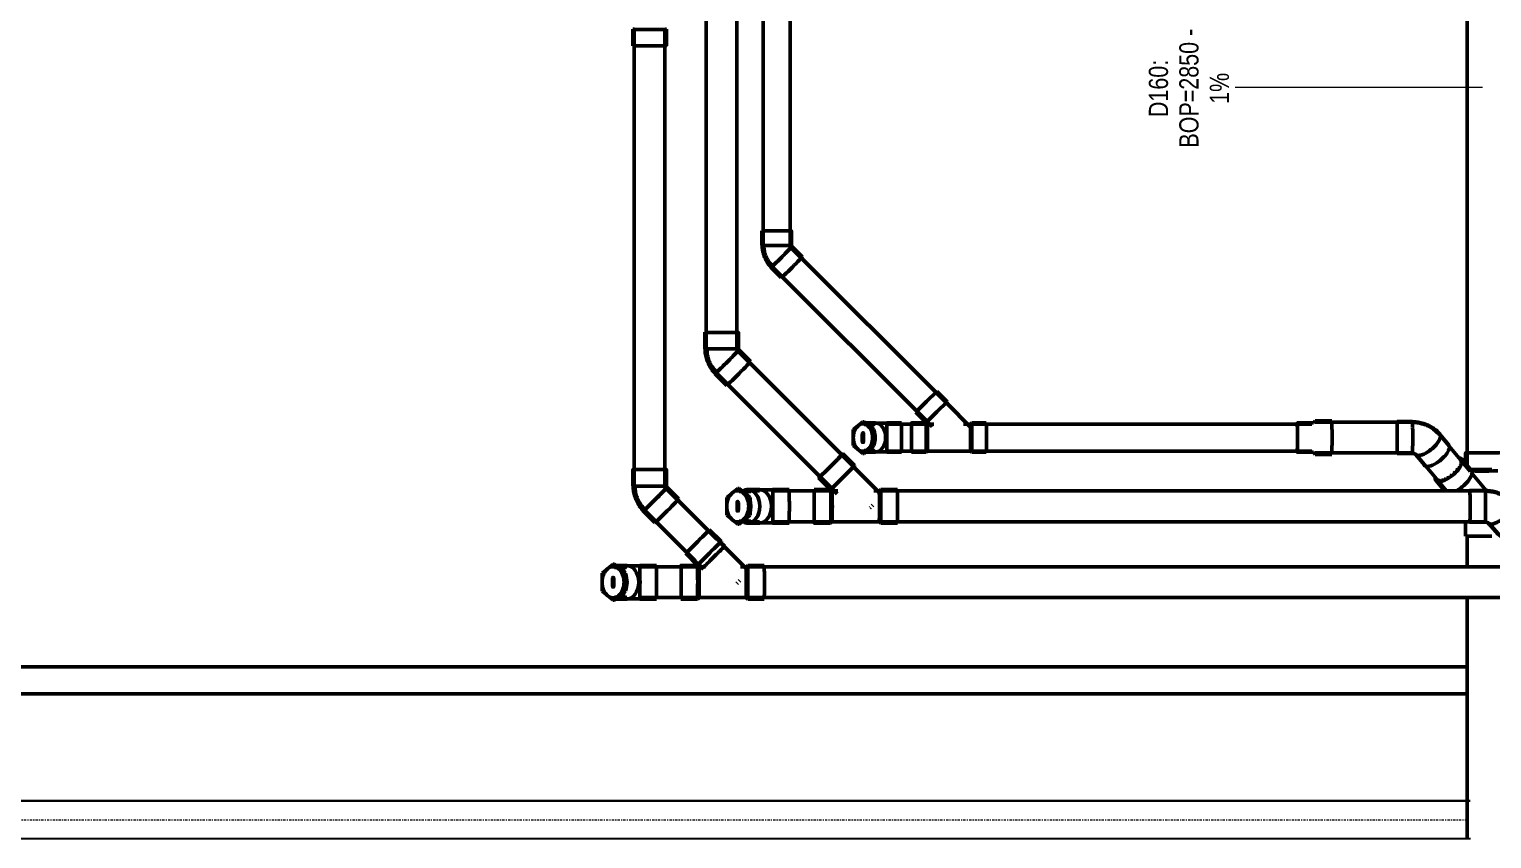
# Model space of a CAD drawing. Header units: millimetres. Extents: x -108050 to 96605, y 58136 to 140997.
# Drawn here: x 14761 to 22374, y 113691 to 117904 of the extents above; entities that cross this region are included whole.
import ezdxf

# ---------------------------------------------------------------- set-up
doc = ezdxf.new("R2010")
doc.units = ezdxf.units.MM
doc.linetypes.add('Center', pattern=[29.999999, 12, -6, 6, -6])
for name, color, linetype, lineweight in [('E-CABL-TRAY', 211, 'Continuous', 25), ('E-CABL-TRAY-CNTR', 211, 'Center', 18), ('P-PIPE', 3, 'Continuous', 50), ('P-PIPE-CNTR', 3, 'Center', 35), ('P-PIPE-IDEN', 2, 'Continuous', 9)]:
    doc.layers.add(name, color=color, linetype=linetype, lineweight=lineweight)
doc.styles.add('Arial', font='arial.ttf', dxfattribs={"width": 0.8, "height": 100})

# ---------------------------------------------------------------- blocks, each defined once
blk = doc.blocks.new('DSC_uPVC_Elbow_TienPhong - Standard-2073689-HẦM')
at = {"layer": 'P-PIPE'}
for p, q in [((18574.5, 116855.4), (18574.5, 116779.4)), ((18727.9, 116779.4), (18727.9, 116855.4)), ((18784.2, 116719.6), (18730.5, 116773.3)), ((18622, 116664.8), (18675.7, 116611.1))]:
    blk.add_line(p, q, dxfattribs=at)
at = {"layer": 'P-PIPE', "flags": 128}
for points in [[(18576.2, 116779.4), (18576.4, 116773), (18576.7, 116766.6), (18577.4, 116760.2), (18578.3, 116753.9), (18579.4, 116747.6), (18580.8, 116741.3), (18582.5, 116735.1), (18584.4, 116729), (18586.5, 116722.9), (18588.9, 116717), (18591.5, 116711.1), (18594.3, 116705.4), (18597.4, 116699.7), (18600.7, 116694.2), (18604.2, 116688.9), (18608, 116683.7), (18611.9, 116678.6), (18616, 116673.7), (18620.3, 116668.9), (18623.2, 116666)], [(18584.6, 116779.4), (18584.7, 116773.3), (18585.1, 116767.3), (18585.7, 116761.2), (18586.5, 116755.2), (18587.6, 116749.2), (18589, 116743.3), (18590.5, 116737.4), (18592.3, 116731.6), (18594.3, 116725.9), (18596.6, 116720.2), (18599.1, 116714.7), (18601.8, 116709.2), (18604.7, 116703.9), (18607.8, 116698.7), (18611.1, 116693.6), (18614.7, 116688.7), (18618.4, 116683.9), (18622.3, 116679.2), (18626.4, 116674.7), (18629.1, 116672)], [(18729.3, 116772.1), (18729, 116772.4), (18728.7, 116772.7), (18728.5, 116773.1), (18728.2, 116773.4), (18728, 116773.7), (18727.8, 116774.1), (18727.6, 116774.4), (18727.4, 116774.8), (18727.2, 116775.2), (18727, 116775.5), (18726.9, 116775.9), (18726.7, 116776.3), (18726.6, 116776.7), (18726.5, 116777.1), (18726.4, 116777.5), (18726.4, 116777.9), (18726.3, 116778.3), (18726.3, 116778.7), (18726.3, 116779.2), (18726.3, 116779.4)]]:
    blk.add_lwpolyline(points, dxfattribs=at)
at = {"layer": 'P-PIPE'}
for centre, major_axis, ratio, start_param, end_param in [((18651.2, 116855.4), (76.7, 0), 0.01, 2.738934, 3.141593), ((18651.2, 116855.4), (76.7, 0), 0.01, 3.166724, 4.73752), ((18650.7, 116855.4), (70, 0), 0.01, 3.166724, 3.428523), ((18650.7, 116855.4), (70, 0), 0.01, 3.430222, 3.685756), ((18650.7, 116855.4), (70, 0), 0.01, 3.690323, 4.644457), ((18650.7, 116855.4), (70, 0), 0.01, 4.73752, 4.821733), ((18651.2, 116855.4), (76.7, 0), 0.01, 4.73752, 6.684965), ((18651.2, 116779.4), (76.7, 0), 0.01, 3.166724, 4.73752), ((18676.2, 116719.1), (54.2, 54.2), 0.024839, 3.152293, 4.723089), ((18651.2, 116779.4), (76.7, 0), 0.01, 4.73752, 6.308317), ((18676.2, 116719.1), (54.2, 54.2), 0.024839, 4.723089, 6.536528), ((18676.2, 116719.1), (53.1, 53.1), 0.024839, 4.919439, 6.283185), ((18730, 116665.4), (54.2, 54.2), 0.024839, 4.723089, 6.293886), ((18676.2, 116719.1), (54.2, 54.2), 0.024839, 2.961347, 3.141593), ((18676.2, 116719.1), (53.1, 53.1), 0.024839, 3.152293, 4.52674), ((18730, 116665.4), (54.2, 54.2), 0.024839, 3.152293, 4.723089)]:
    blk.add_ellipse(centre, major_axis=major_axis, ratio=ratio, start_param=start_param, end_param=end_param, dxfattribs=at)
blk = doc.blocks.new('DSC_uPVC_Elbow_TienPhong - Standard-2073773-HẦM')
at = {"layer": 'P-PIPE'}
for p, q in [((19164.3, 115855.5), (19110.6, 115855.5)), ((19300.7, 115855.5), (19224.7, 115855.5)), ((19110.6, 115702.1), (19164.3, 115702.1)), ((19224.7, 115702.1), (19300.7, 115702.1))]:
    blk.add_line(p, q, dxfattribs=at)
at = {"layer": 'P-PIPE', "flags": 128}
for points in [[(19164.3, 115853.8), (19166.8, 115853.8), (19169.4, 115853.8), (19172.1, 115853.8), (19174.9, 115853.8), (19177.7, 115853.8), (19180.6, 115853.8), (19183.6, 115853.8), (19186.7, 115853.8), (19189.8, 115853.8), (19193, 115853.8), (19196.2, 115853.8), (19199.5, 115853.8), (19202.8, 115853.8), (19206.2, 115853.8), (19209.6, 115853.8), (19213, 115853.8), (19216.4, 115853.8), (19219.9, 115853.8), (19223.3, 115853.8), (19224.7, 115853.8)], [(19224.7, 115703.8), (19221.2, 115703.8), (19217.7, 115703.8), (19214.3, 115703.8), (19210.9, 115703.8), (19207.5, 115703.8), (19204.1, 115703.8), (19200.8, 115703.8), (19197.5, 115703.8), (19194.2, 115703.8), (19191, 115703.8), (19187.9, 115703.8), (19184.8, 115703.8), (19181.8, 115703.8), (19178.8, 115703.8), (19175.9, 115703.8), (19173.1, 115703.8), (19170.4, 115703.8), (19167.8, 115703.8), (19165.3, 115703.8), (19164.3, 115703.8)]]:
    blk.add_lwpolyline(points, dxfattribs=at)
at = {"layer": 'P-PIPE'}
for centre, major_axis, ratio, start_param, end_param in [((19110.6, 115778.8), (0, 76.7), 0.707107, 5.336345, 6.182828), ((19110.6, 115778.8), (0, 76.7), 0.707107, 4.222911, 5.201867), ((19164.3, 115778.8), (0, 76.7), 0.707107, 3.141593, 6.283185), ((19224.7, 115778.8), (0, 76.7), 0.01, 0, 0.167911), ((19224.7, 115778.8), (0, 76.7), 0.01, 3.141593, 6.283185), ((19224.7, 115778.8), (0, 75), 0.01, 5.890486, 6.283185), ((19300.7, 115778.8), (0, 76.7), 0.01, 3.141593, 6.283185), ((19110.6, 115778.8), (0, 76.7), 0.707107, 3.24195, 4.088433), ((19224.7, 115778.8), (0, 76.7), 0.01, 2.973681, 3.141593), ((19224.7, 115778.8), (0, 75), 0.01, 3.141593, 3.534292)]:
    blk.add_ellipse(centre, major_axis=major_axis, ratio=ratio, start_param=start_param, end_param=end_param, dxfattribs=at)
blk = doc.blocks.new('DSC_uPVC_Cap End2-TienPhong - Standard-2073774-HẦM')
at = {"layer": 'P-PIPE'}
for p, q in [((19100.8, 115861.2), (19050.4, 115820)), ((19050.4, 115820), (19050.4, 115737.7)), ((19097.2, 115758.8), (19097.2, 115798.8)), ((19097.2, 115778.8), (19097.2, 115798.8)), ((19151.2, 115820), (19100.8, 115861.2)), ((19107.8, 115861.2), (19100.8, 115861.2)), ((19111.4, 115850.1), (19100.8, 115850.1)), ((19100.8, 115798.8), (19100.8, 115758.8)), ((19100.8, 115798.8), (19100.8, 115758.8)), ((19104.3, 115798.8), (19104.3, 115758.8)), ((19104.3, 115798.8), (19104.3, 115778.8)), ((19107.8, 115861.2), (19158.3, 115820)), ((19161.6, 115846.1), (19107.8, 115846.1)), ((19151.2, 115737.7), (19151.2, 115820)), ((19151.2, 115820), (19158.3, 115820)), ((19158.3, 115820), (19158.3, 115737.7)), ((19050.4, 115737.7), (19100.8, 115696.5)), ((19097.2, 115758.8), (19097.2, 115778.8)), ((19100.8, 115696.5), (19151.2, 115737.7)), ((19104.3, 115778.8), (19104.3, 115758.8)), ((19158.3, 115737.7), (19107.8, 115696.5)), ((19151.2, 115737.7), (19158.3, 115737.7)), ((19100.8, 115707.5), (19111.4, 115707.5)), ((19100.8, 115696.5), (19107.8, 115696.5)), ((19107.8, 115711.5), (19161.6, 115711.5))]:
    blk.add_line(p, q, dxfattribs=at)
for centre, major_axis, start_param, end_param in [((19100.8, 115778.8), (0, 71.3), 4.712389, 7.853982), ((19100.8, 115798.8), (0, 5), 4.712389, 7.853982), ((19100.8, 115798.8), (0, 5), 4.712389, 7.853982), ((19104.3, 115798.8), (0, 5), 0.523599, 1.570796), ((19104.3, 115798.8), (0, 5), 0.523599, 1.570796), ((19100.8, 115778.8), (0, 71.3), 1.570796, 4.712389), ((19100.8, 115758.8), (0, 5), 1.570796, 4.712389), ((19100.8, 115758.8), (0, 5), 1.570796, 4.712389), ((19104.3, 115758.8), (0, 5), 1.570796, 2.617994), ((19104.3, 115758.8), (0, 5), 1.570796, 2.617994)]:
    blk.add_ellipse(centre, major_axis=major_axis, ratio=0.707107, start_param=start_param, end_param=end_param, dxfattribs=at)
blk = doc.blocks.new('DSC_uPVC_Elbow_TienPhong - Standard-2073776-HẦM')
at = {"layer": 'P-PIPE'}
for p, q in [((17902.5, 115612.8), (17902.5, 115526.8)), ((18077.9, 115526.8), (18077.9, 115612.8)), ((18141.2, 115460), (18080.4, 115520.8)), ((17956.4, 115396.8), (18017.2, 115336))]:
    blk.add_line(p, q, dxfattribs=at)
at = {"layer": 'P-PIPE', "flags": 128}
for points in [[(17904.5, 115526.8), (17904.6, 115519.5), (17905, 115512.3), (17905.8, 115505), (17906.8, 115497.8), (17908.1, 115490.6), (17909.7, 115483.5), (17911.5, 115476.5), (17913.7, 115469.6), (17916.1, 115462.7), (17918.8, 115455.9), (17921.8, 115449.3), (17925, 115442.8), (17928.5, 115436.4), (17932.2, 115430.2), (17936.2, 115424.1), (17940.5, 115418.1), (17944.9, 115412.4), (17949.6, 115406.8), (17954.5, 115401.4), (17957.8, 115398.1)], [(17914.1, 115526.8), (17914.2, 115519.9), (17914.6, 115513), (17915.3, 115506.2), (17916.3, 115499.3), (17917.5, 115492.6), (17919, 115485.8), (17920.8, 115479.2), (17922.8, 115472.6), (17925.1, 115466.1), (17927.7, 115459.7), (17930.5, 115453.4), (17933.6, 115447.2), (17936.9, 115441.2), (17940.4, 115435.3), (17944.2, 115429.5), (17948.2, 115423.9), (17952.4, 115418.4), (17956.8, 115413.2), (17961.5, 115408.1), (17964.6, 115404.9)], [(18079.1, 115519.4), (18078.8, 115519.7), (18078.5, 115520), (18078.2, 115520.4), (18078, 115520.7), (18077.7, 115521), (18077.5, 115521.4), (18077.3, 115521.7), (18077.1, 115522.1), (18076.9, 115522.5), (18076.8, 115522.9), (18076.6, 115523.3), (18076.5, 115523.7), (18076.4, 115524.1), (18076.3, 115524.5), (18076.2, 115524.9), (18076.1, 115525.3), (18076.1, 115525.7), (18076, 115526.1), (18076, 115526.5), (18076, 115526.8)]]:
    blk.add_lwpolyline(points, dxfattribs=at)
at = {"layer": 'P-PIPE'}
for centre, major_axis, ratio, start_param, end_param in [((17990.2, 115612.8), (87.7, 0), 0.01, 2.733428, 4.747364), ((17989.7, 115612.8), (80, 0), 0.01, 3.141593, 3.422913), ((17989.7, 115612.8), (80, 0), 0.01, 3.438368, 4.192981), ((17989.7, 115612.8), (80, 0), 0.01, 4.194828, 4.421742), ((17989.7, 115612.8), (80, 0), 0.01, 4.462686, 4.632702), ((17989.7, 115612.8), (80, 0), 0.01, 4.728718, 4.747364), ((17989.7, 115612.8), (80, 0), 0.01, 4.747364, 4.841369), ((17990.2, 115612.8), (87.7, 0), 0.01, 4.747364, 6.686553), ((17989.7, 115612.8), (80, 0), 0.01, 4.991068, 5.051366), ((17990.2, 115526.8), (87.7, 0), 0.01, 3.141593, 4.747364), ((17990.2, 115526.8), (87.7, 0), 0.01, 4.747364, 6.318161), ((18018.4, 115458.8), (60.7, 60.7), 0.031798, 4.464815, 6.283185), ((18018.4, 115458.8), (62, 62), 0.031798, 4.73005, 6.506572), ((18018.4, 115458.8), (62, 62), 0.031798, 3.159254, 4.73005), ((18018.4, 115458.8), (60.7, 60.7), 0.031798, 3.159254, 4.452851), ((18079.2, 115398), (62, 62), 0.031798, 4.73005, 6.300846), ((18018.4, 115458.8), (62, 62), 0.031798, 2.952593, 3.141593), ((18079.2, 115398), (62, 62), 0.031798, 3.159254, 4.73005)]:
    blk.add_ellipse(centre, major_axis=major_axis, ratio=ratio, start_param=start_param, end_param=end_param, dxfattribs=at)
blk = doc.blocks.new('DSC_uPVC_Elbow_TienPhong - Standard-2073777-HẦM')
at = {"layer": 'P-PIPE'}
for p, q in [((17871.2, 115113.3), (17810.4, 115113.3)), ((18025.2, 115113.3), (17939.2, 115113.3)), ((17810.4, 114937.9), (17871.2, 114937.9)), ((17939.2, 114937.9), (18025.2, 114937.9))]:
    blk.add_line(p, q, dxfattribs=at)
at = {"layer": 'P-PIPE', "flags": 128}
for points in [[(17871.2, 115111.4), (17874, 115111.4), (17876.9, 115111.4), (17880, 115111.4), (17883.1, 115111.4), (17886.3, 115111.4), (17889.6, 115111.4), (17893, 115111.4), (17896.4, 115111.4), (17899.9, 115111.4), (17903.5, 115111.4), (17907.2, 115111.4), (17910.9, 115111.4), (17914.6, 115111.4), (17918.4, 115111.4), (17922.2, 115111.4), (17926.1, 115111.4), (17929.9, 115111.4), (17933.8, 115111.4), (17937.7, 115111.4), (17939.2, 115111.4)], [(17939.2, 114939.9), (17935.3, 114939.9), (17931.4, 114939.9), (17927.5, 114939.9), (17923.7, 114939.9), (17919.9, 114939.9), (17916.1, 114939.9), (17912.3, 114939.9), (17908.6, 114939.9), (17904.9, 114939.9), (17901.3, 114939.9), (17897.8, 114939.9), (17894.3, 114939.9), (17890.9, 114939.9), (17887.5, 114939.9), (17884.3, 114939.9), (17881.1, 114939.9), (17878.1, 114939.9), (17875.1, 114939.9), (17872.3, 114939.9), (17871.2, 114939.9)]]:
    blk.add_lwpolyline(points, dxfattribs=at)
at = {"layer": 'P-PIPE'}
for centre, major_axis, ratio, start_param, end_param in [((17810.4, 115025.6), (0, 87.7), 0.707107, 5.314812, 6.204361), ((17871.2, 115025.6), (0, 87.7), 0.707107, 3.141593, 6.283185), ((17939.2, 115025.6), (0, 87.7), 0.01, 0, 0.201364), ((17939.2, 115025.6), (0, 87.7), 0.01, 3.141593, 6.283185), ((18025.2, 115025.6), (0, 87.7), 0.01, 3.141593, 6.283185), ((17810, 115025.6), (0, 80), 0.707107, 5.727468, 5.759587), ((17810.4, 115025.6), (0, 87.7), 0.707107, 4.198539, 5.226239), ((17939.2, 115025.6), (0, 85.8), 0.01, 6.019622, 6.190786), ((17810.4, 115025.6), (0, 87.7), 0.707107, 3.220417, 4.109966), ((17810, 115025.6), (0, 80), 0.707107, 3.665191, 3.69731), ((17939.2, 115025.6), (0, 87.7), 0.01, 2.93997, 3.141593), ((17939.2, 115025.6), (0, 85.8), 0.01, 3.233992, 3.418792)]:
    blk.add_ellipse(centre, major_axis=major_axis, ratio=ratio, start_param=start_param, end_param=end_param, dxfattribs=at)
blk = doc.blocks.new('DSC_uPVC_Cap End2-TienPhong - Standard-V184-HẦM')
at = {"layer": 'P-PIPE'}
for p, q in [((17800, 115119.1), (17742.8, 115072.3)), ((17857.2, 115072.3), (17800, 115119.1)), ((17807.1, 115119.1), (17800, 115119.1)), ((17807.1, 115119.1), (17864.3, 115072.3)), ((17742.8, 115072.3), (17742.8, 114978.9)), ((17796.5, 115005.6), (17796.5, 115045.6)), ((17796.5, 115025.6), (17796.5, 115045.6)), ((17810.6, 115106.5), (17800, 115106.5)), ((17800, 115045.6), (17800, 115005.6)), ((17800, 115045.6), (17800, 115005.6)), ((17803.6, 115045.6), (17803.6, 115005.6)), ((17803.6, 115045.6), (17803.6, 115025.6)), ((17867.9, 115102.5), (17807.1, 115102.5)), ((17857.2, 114978.9), (17857.2, 115072.3)), ((17857.2, 115072.3), (17864.3, 115072.3)), ((17864.3, 115072.3), (17864.3, 114978.9)), ((17742.8, 114978.9), (17800, 114932.2)), ((17796.5, 115005.6), (17796.5, 115025.6)), ((17800, 114932.2), (17857.2, 114978.9)), ((17803.6, 115025.6), (17803.6, 115005.6)), ((17864.3, 114978.9), (17807.1, 114932.2)), ((17857.2, 114978.9), (17864.3, 114978.9)), ((17800, 114944.7), (17810.6, 114944.7)), ((17800, 114932.2), (17807.1, 114932.2)), ((17807.1, 114948.7), (17867.9, 114948.7))]:
    blk.add_line(p, q, dxfattribs=at)
for centre, major_axis, start_param, end_param in [((17800, 115025.6), (0, 80.9), 4.712389, 7.853982), ((17800, 115045.6), (0, 5), 4.712389, 7.853982), ((17800, 115045.6), (0, 5), 4.712389, 7.853982), ((17803.6, 115045.6), (0, 5), 0.523599, 1.570796), ((17803.6, 115045.6), (0, 5), 0.523599, 1.570796), ((17800, 115025.6), (0, 80.9), 1.570796, 4.712389), ((17800, 115005.6), (0, 5), 1.570796, 4.712389), ((17800, 115005.6), (0, 5), 1.570796, 4.712389), ((17803.6, 115005.6), (0, 5), 1.570796, 2.617994), ((17803.6, 115005.6), (0, 5), 1.570796, 2.617994)]:
    blk.add_ellipse(centre, major_axis=major_axis, ratio=0.707107, start_param=start_param, end_param=end_param, dxfattribs=at)
blk = doc.blocks.new('DSC_uPVC_Elbow_TienPhong - Standard-2073786-HẦM')
at = {"layer": 'P-PIPE'}
for p, q in [((21961.6, 115861.8), (21881.6, 115861.8)), ((22151, 115740.5), (22104, 115797)), ((21881.6, 115695.8), (21961.6, 115695.8)), ((21976.4, 115690.8), (22023.4, 115634.3))]:
    blk.add_line(p, q, dxfattribs=at)
at = {"layer": 'P-PIPE', "flags": 128}
for points in [[(22103.4, 115796.5), (22098.8, 115801.8), (22094.1, 115806.9), (22089.1, 115811.7), (22083.9, 115816.4), (22078.6, 115820.8), (22073.1, 115825), (22067.5, 115829), (22061.7, 115832.8), (22055.8, 115836.3), (22049.8, 115839.6), (22043.7, 115842.7), (22037.5, 115845.5), (22031.1, 115848.1), (22024.7, 115850.5), (22018.3, 115852.6), (22011.7, 115854.5), (22005.1, 115856.1), (21998.5, 115857.5), (21991.8, 115858.7), (21985.1, 115859.7), (21978.3, 115860.4), (21971.5, 115860.8), (21964.8, 115861), (21961.6, 115861.1)], [(22100.5, 115794.1), (22096.1, 115799.3), (22091.4, 115804.2), (22086.5, 115809), (22081.5, 115813.5), (22076.3, 115817.9), (22070.9, 115822), (22065.4, 115825.9), (22059.7, 115829.6), (22054, 115833), (22048.1, 115836.3), (22042.1, 115839.3), (22036, 115842), (22029.8, 115844.6), (22023.5, 115846.9), (22017.2, 115849), (22010.7, 115850.8), (22004.3, 115852.5), (21997.8, 115853.9), (21991.2, 115855), (21984.6, 115855.9), (21978, 115856.6), (21971.3, 115857.1), (21964.7, 115857.3), (21961.6, 115857.3)], [(21961.6, 115696.6), (21962.7, 115696.6), (21963.7, 115696.5), (21964.7, 115696.4), (21965.7, 115696.3), (21966.7, 115696.1), (21967.6, 115696), (21968.5, 115695.7), (21969.4, 115695.5), (21970.2, 115695.2), (21971, 115695), (21971.8, 115694.7), (21972.5, 115694.4), (21973.2, 115694), (21973.8, 115693.7), (21974.3, 115693.4), (21974.8, 115693.1), (21975.3, 115692.8), (21975.7, 115692.5), (21976, 115692.2), (21976.3, 115691.9), (21976.6, 115691.7), (21976.8, 115691.5), (21976.9, 115691.3), (21977, 115691.3)]]:
    blk.add_lwpolyline(points, dxfattribs=at)
at = {"layer": 'P-PIPE'}
for centre, major_axis, ratio, start_param, end_param in [((21881.6, 115778.8), (0, 83), 0.01, 4.206928, 6.544329), ((21881.6, 115778.8), (0, 80), 0.01, 6.039524, 6.283185), ((21881.6, 115778.8), (0, 80), 0.01, 5.777724, 5.899607), ((21881.6, 115778.8), (0, 80), 0.01, 5.515925, 5.637807), ((21961.6, 115778.8), (0, 83), 0.01, 5.38465, 6.301323), ((21961.6, 115778.8), (0, 83), 0.01, 4.599707, 5.377215), ((22040.2, 115743.9), (63.8, 53.1), 0.396448, 4.404577, 6.415618), ((22040.2, 115743.9), (63.2, 52.6), 0.396448, 5.975373, 6.368072), ((21881.6, 115778.8), (0, 83), 0.01, 3.15973, 4.206928), ((21961.6, 115778.8), (0, 83), 0.01, 3.814876, 4.206928), ((21961.6, 115778.8), (0, 83), 0.01, 4.206928, 4.594756), ((22040.2, 115743.9), (63.2, 52.6), 0.396448, 3.22648, 5.975373), ((22087.2, 115687.4), (63.8, 53.1), 0.396448, 4.404577, 6.283185), ((21881.6, 115778.8), (0, 83), 0.01, 2.897931, 3.141593), ((21881.6, 115778.8), (0, 80), 0.01, 3.15973, 3.281613), ((21881.6, 115778.8), (0, 80), 0.01, 3.42153, 3.543412), ((21961.6, 115778.8), (0, 83), 0.01, 3.15973, 3.804215), ((22040.2, 115743.9), (63.8, 53.1), 0.396448, 3.214097, 4.404577), ((22087.2, 115687.4), (63.8, 53.1), 0.396448, 3.09558, 4.404577)]:
    blk.add_ellipse(centre, major_axis=major_axis, ratio=ratio, start_param=start_param, end_param=end_param, dxfattribs=at)
blk = doc.blocks.new('DSC_uPVC_Elbow_TienPhong - Standard-2073797-HẦM')
at = {"layer": 'P-PIPE'}
for p, q in [((22340.2, 115503.9), (22260.2, 115503.9)), ((22532, 115384), (22482.7, 115440.5)), ((22260.2, 115337.9), (22340.2, 115337.9)), ((22357.6, 115331.4), (22406.9, 115274.9))]:
    blk.add_line(p, q, dxfattribs=at)
at = {"layer": 'P-PIPE', "flags": 128}
for points in [[(22482.1, 115440), (22477.3, 115445.3), (22472.3, 115450.4), (22467, 115455.3), (22461.6, 115460), (22456, 115464.5), (22450.3, 115468.7), (22444.4, 115472.7), (22438.4, 115476.4), (22432.2, 115479.9), (22425.9, 115483.2), (22419.5, 115486.2), (22413, 115489), (22406.4, 115491.6), (22399.7, 115493.8), (22392.9, 115495.9), (22386.1, 115497.7), (22379.2, 115499.2), (22372.3, 115500.5), (22365.3, 115501.5), (22358.3, 115502.3), (22351.3, 115502.8), (22344.2, 115503.1), (22340.2, 115503.1)], [(22479.3, 115437.5), (22474.6, 115442.8), (22469.7, 115447.8), (22464.5, 115452.5), (22459.2, 115457.1), (22453.8, 115461.5), (22448.1, 115465.6), (22442.4, 115469.5), (22436.4, 115473.2), (22430.4, 115476.6), (22424.2, 115479.8), (22417.9, 115482.8), (22411.6, 115485.5), (22405.1, 115488), (22398.5, 115490.3), (22391.9, 115492.3), (22385.2, 115494), (22378.5, 115495.5), (22371.7, 115496.8), (22364.8, 115497.8), (22358, 115498.6), (22351.1, 115499.1), (22344.2, 115499.3), (22340.2, 115499.4)], [(22340.2, 115338.6), (22341.3, 115338.6), (22342.4, 115338.6), (22343.5, 115338.5), (22344.6, 115338.3), (22345.7, 115338.1), (22346.7, 115337.9), (22347.8, 115337.7), (22348.8, 115337.4), (22349.7, 115337.1), (22350.6, 115336.8), (22351.5, 115336.4), (22352.3, 115336.1), (22353.1, 115335.7), (22353.9, 115335.3), (22354.6, 115334.9), (22355.2, 115334.4), (22355.8, 115334), (22356.3, 115333.6), (22356.8, 115333.2), (22357.3, 115332.8), (22357.7, 115332.4), (22358, 115332.1), (22358.2, 115331.9)]]:
    blk.add_lwpolyline(points, dxfattribs=at)
at = {"layer": 'P-PIPE'}
for centre, major_axis, ratio, start_param, end_param in [((22260.2, 115420.9), (0, 83), 0.01, 4.258958, 6.522495), ((22260.2, 115420.9), (0, 80), 0.01, 6.041662, 6.283185), ((22260.2, 115420.9), (0, 80), 0.01, 5.7699, 5.925757), ((22340.2, 115420.9), (0, 83), 0.01, 5.436637, 6.353353), ((22260.2, 115420.9), (0, 80), 0.01, 5.567955, 5.663957), ((22340.2, 115420.9), (0, 83), 0.01, 4.258958, 5.429057), ((22420.2, 115385.9), (62, 54.1), 0.350146, 3.24927, 5.998164), ((22420.2, 115385.9), (62.5, 54.6), 0.350146, 4.427367, 6.398836), ((22420.2, 115385.9), (62, 54.1), 0.350146, 5.998164, 6.390863), ((22260.2, 115420.9), (0, 83), 0.01, 2.893519, 4.258958), ((22260.2, 115420.9), (0, 80), 0.01, 3.211761, 3.307763), ((22260.2, 115420.9), (0, 80), 0.01, 3.47356, 3.54591), ((22260.2, 115420.9), (0, 80), 0.01, 3.70002, 3.73536), ((22340.2, 115420.9), (0, 83), 0.01, 3.141593, 3.861405), ((22340.2, 115420.9), (0, 83), 0.01, 3.866846, 4.258958), ((22420.2, 115385.9), (62.5, 54.6), 0.350146, 3.118371, 4.427367), ((22469.4, 115329.5), (62.5, 54.6), 0.350146, 4.427367, 6.259963), ((22469.4, 115329.5), (62.5, 54.6), 0.350146, 3.118371, 4.427367)]:
    blk.add_ellipse(centre, major_axis=major_axis, ratio=ratio, start_param=start_param, end_param=end_param, dxfattribs=at)
blk = doc.blocks.new('DSC_uPVC_Elbow_TienPhong - Standard-2073799-HẦM')
at = {"layer": 'P-PIPE'}
for p, q in [((18276.8, 116326.7), (18276.8, 116240.7)), ((18452.2, 116240.7), (18452.2, 116326.7)), ((18515.4, 116173.9), (18454.6, 116234.7)), ((18330.6, 116110.7), (18391.4, 116049.9))]:
    blk.add_line(p, q, dxfattribs=at)
at = {"layer": 'P-PIPE', "flags": 128}
for points in [[(18278.7, 116240.7), (18278.8, 116233.5), (18279.3, 116226.2), (18280, 116219), (18281, 116211.7), (18282.3, 116204.6), (18283.9, 116197.5), (18285.8, 116190.4), (18287.9, 116183.5), (18290.3, 116176.6), (18293, 116169.9), (18296, 116163.2), (18299.2, 116156.7), (18302.7, 116150.3), (18306.5, 116144.1), (18310.5, 116138), (18314.7, 116132.1), (18319.2, 116126.3), (18323.9, 116120.7), (18328.8, 116115.4), (18332, 116112.1)], [(18288.3, 116240.7), (18288.4, 116233.8), (18288.9, 116227), (18289.5, 116220.1), (18290.5, 116213.3), (18291.7, 116206.5), (18293.2, 116199.8), (18295, 116193.1), (18297.1, 116186.5), (18299.4, 116180), (18301.9, 116173.6), (18304.7, 116167.3), (18307.8, 116161.1), (18311.1, 116155.1), (18314.6, 116149.2), (18318.4, 116143.4), (18322.4, 116137.8), (18326.6, 116132.4), (18331.1, 116127.1), (18335.7, 116122), (18338.8, 116118.9)], [(18453.3, 116233.4), (18453, 116233.7), (18452.7, 116234), (18452.5, 116234.3), (18452.2, 116234.6), (18452, 116235), (18451.7, 116235.3), (18451.5, 116235.7), (18451.3, 116236.1), (18451.2, 116236.4), (18451, 116236.8), (18450.8, 116237.2), (18450.7, 116237.6), (18450.6, 116238), (18450.5, 116238.4), (18450.4, 116238.8), (18450.3, 116239.2), (18450.3, 116239.6), (18450.3, 116240.1), (18450.2, 116240.5), (18450.2, 116240.7)]]:
    blk.add_lwpolyline(points, dxfattribs=at)
at = {"layer": 'P-PIPE'}
for centre, major_axis, ratio, start_param, end_param in [((18364.5, 116326.7), (87.7, 0), 0.01, 2.735533, 3.141593), ((18364.5, 116326.7), (87.7, 0), 0.01, 3.151592, 4.722388), ((18363.9, 116326.7), (80, 0), 0.01, 3.151592, 3.413391), ((18363.9, 116326.7), (80, 0), 0.01, 3.424816, 3.675191), ((18363.9, 116326.7), (80, 0), 0.01, 3.678537, 3.936982), ((18363.9, 116326.7), (80, 0), 0.01, 3.93699, 4.196803), ((18363.9, 116326.7), (80, 0), 0.01, 4.198789, 4.45781), ((18363.9, 116326.7), (80, 0), 0.01, 4.460589, 4.71946), ((18364.5, 116326.7), (-87.7, 0), 0.01, 1.580795, 3.544126), ((18364.5, 116240.7), (87.7, 0), 0.01, 3.151592, 4.722388), ((18364.5, 116240.7), (87.7, 0), 0.01, 4.722388, 6.293184), ((18392.6, 116172.7), (62, 62), 0.014141, 4.712389, 6.448303), ((18364.5, 116240.7), (85.8, 0), 0.01, 5.738786, 5.819162), ((18392.6, 116172.7), (60.7, 60.7), 0.014141, 5.728787, 6.283185), ((18392.6, 116172.7), (62, 62), 0.014141, 2.970528, 4.712389), ((18392.6, 116172.7), (60.7, 60.7), 0.014141, 3.141593, 3.695991), ((18453.4, 116111.9), (62, 62), 0.014141, 3.141593, 4.712389), ((18453.4, 116111.9), (62, 62), 0.014141, 4.712389, 6.283185)]:
    blk.add_ellipse(centre, major_axis=major_axis, ratio=ratio, start_param=start_param, end_param=end_param, dxfattribs=at)
blk = doc.blocks.new('DSC_uPVC_Elbow_TienPhong - Standard-V192-HẦM')
at = {"layer": 'P-PIPE'}
for p, q in [((18562.5, 115508.6), (18501.7, 115508.6)), ((18716.6, 115508.6), (18630.6, 115508.6)), ((18501.7, 115333.2), (18562.5, 115333.2)), ((18630.6, 115333.2), (18716.6, 115333.2))]:
    blk.add_line(p, q, dxfattribs=at)
at = {"layer": 'P-PIPE', "flags": 128}
for points in [[(18562.5, 115506.7), (18565.4, 115506.7), (18568.3, 115506.7), (18571.3, 115506.7), (18574.4, 115506.7), (18577.6, 115506.7), (18580.9, 115506.7), (18584.3, 115506.7), (18587.8, 115506.7), (18591.3, 115506.7), (18594.9, 115506.7), (18598.5, 115506.7), (18602.2, 115506.7), (18606, 115506.7), (18609.7, 115506.7), (18613.6, 115506.7), (18617.4, 115506.7), (18621.3, 115506.7), (18625.2, 115506.7), (18629.1, 115506.7), (18630.6, 115506.7)], [(18630.6, 115335.1), (18626.7, 115335.1), (18622.8, 115335.1), (18618.9, 115335.1), (18615, 115335.1), (18611.2, 115335.1), (18607.4, 115335.1), (18603.6, 115335.1), (18599.9, 115335.1), (18596.3, 115335.1), (18592.6, 115335.1), (18589.1, 115335.1), (18585.6, 115335.1), (18582.2, 115335.1), (18578.9, 115335.1), (18575.6, 115335.1), (18572.5, 115335.1), (18569.4, 115335.1), (18566.5, 115335.1), (18563.6, 115335.1), (18562.5, 115335.1)]]:
    blk.add_lwpolyline(points, dxfattribs=at)
at = {"layer": 'P-PIPE'}
for centre, major_axis, ratio, start_param, end_param in [((18501.7, 115420.9), (0, 87.7), 0.707107, 0, 0.402592), ((18501.7, 115420.9), (0, 87.7), 0.707107, 3.141593, 6.283185), ((18562.5, 115420.9), (0, 87.7), 0.707107, 3.141593, 6.283185), ((18630.6, 115420.9), (0, 87.7), 0.01, 0, 0.201364), ((18630.6, 115420.9), (0, 87.7), 0.01, 3.141593, 6.283185), ((18630.6, 115420.9), (0, 85.8), 0.01, 6.005986, 6.190786), ((18716.6, 115420.9), (0, 87.7), 0.01, 3.141593, 6.283185), ((18501.7, 115420.9), (0, 87.7), 0.707107, 2.739001, 3.141593), ((18630.6, 115420.9), (0, 87.7), 0.01, 2.93997, 3.141593), ((18630.6, 115420.9), (0, 85.8), 0.01, 3.233992, 3.418792)]:
    blk.add_ellipse(centre, major_axis=major_axis, ratio=ratio, start_param=start_param, end_param=end_param, dxfattribs=at)
blk = doc.blocks.new('DSC_uPVC_Cap End2-TienPhong - Standard-V193-HẦM')
at = {"layer": 'P-PIPE'}
for p, q in [((18448.9, 115514.3), (18391.7, 115467.6)), ((18506.1, 115467.6), (18448.9, 115514.3)), ((18456, 115514.3), (18448.9, 115514.3)), ((18459.6, 115501.8), (18448.9, 115501.8)), ((18456, 115514.3), (18513.2, 115467.6)), ((18516.8, 115497.8), (18456, 115497.8)), ((18391.7, 115467.6), (18391.7, 115374.2)), ((18445.4, 115400.9), (18445.4, 115440.9)), ((18445.4, 115420.9), (18445.4, 115440.9)), ((18445.4, 115400.9), (18445.4, 115420.9)), ((18448.9, 115440.9), (18448.9, 115400.9)), ((18448.9, 115440.9), (18448.9, 115400.9)), ((18452.5, 115440.9), (18452.5, 115400.9)), ((18452.5, 115440.9), (18452.5, 115420.9)), ((18452.5, 115420.9), (18452.5, 115400.9)), ((18506.1, 115374.2), (18506.1, 115467.6)), ((18506.1, 115467.6), (18513.2, 115467.6)), ((18513.2, 115467.6), (18513.2, 115374.2)), ((18391.7, 115374.2), (18448.9, 115327.5)), ((18448.9, 115327.5), (18506.1, 115374.2)), ((18513.2, 115374.2), (18456, 115327.5)), ((18456, 115344), (18516.8, 115344)), ((18506.1, 115374.2), (18513.2, 115374.2)), ((18448.9, 115340), (18459.6, 115340)), ((18448.9, 115327.5), (18456, 115327.5))]:
    blk.add_line(p, q, dxfattribs=at)
for centre, major_axis, start_param, end_param in [((18448.9, 115420.9), (0, 80.9), 4.712389, 7.853982), ((18459.6, 115420.9), (0, 80.9), 5.546597, 5.960457), ((18448.9, 115420.9), (0, 80.9), 1.570796, 4.712389), ((18448.9, 115440.9), (0, 5), 4.712389, 7.853982), ((18448.9, 115440.9), (0, 5), 4.712389, 7.853982), ((18452.5, 115440.9), (0, 5), 0.523599, 1.570796), ((18452.5, 115440.9), (0, 5), 0.523599, 1.570796), ((18459.6, 115420.9), (0, 80.9), 4.712389, 5.031234), ((18459.6, 115420.9), (0, 80.9), 4.545134, 4.712389), ((18448.9, 115400.9), (0, 5), 1.570796, 4.712389), ((18448.9, 115400.9), (0, 5), 1.570796, 4.712389), ((18452.5, 115400.9), (0, 5), 1.570796, 2.617994), ((18452.5, 115400.9), (0, 5), 1.570796, 2.617994), ((18459.6, 115420.9), (0, 80.9), 3.464321, 3.878181), ((18459.6, 115420.9), (0, 80.9), 4.393544, 4.542659)]:
    blk.add_ellipse(centre, major_axis=major_axis, ratio=0.707107, start_param=start_param, end_param=end_param, dxfattribs=at)

msp = doc.modelspace()

# ---------------------------------------------------------------- linework, layer by layer
at = {"layer": 'E-CABL-TRAY'}
for p, q in [((22262.2, 113888.2), (-8116.7, 113888.2)), ((22262.2, 113885.7), (-8116.7, 113885.7)), ((22263.2, 113690.7), (-8116.7, 113690.7))]:
    msp.add_line(p, q, dxfattribs=at)
at = {"layer": 'E-CABL-TRAY-CNTR'}
msp.add_line((22245.2, 113788.2), (-8116.7, 113788.2), dxfattribs=at)
at = {"layer": 'P-PIPE'}
for p, q in [((18581.2, 120976.5), (18581.2, 116779.4)), ((18721.2, 116779.4), (18721.2, 120976.5)), ((22245.2, 120337.6), (22245.2, 115634.1)), ((18284.5, 118523.8), (18284.5, 116240.7)), ((18444.5, 116240.7), (18444.5, 118523.8)), ((17902.5, 117903.8), (17902.5, 117817.8)), ((17910.2, 117903.8), (17910.2, 115526.8)), ((18070.2, 115526.8), (18070.2, 117903.8)), ((18077.9, 117817.8), (18077.9, 117903.8)), ((19533.6, 115960.7), (18725.7, 116768.6)), ((18626.7, 116669.6), (19434.6, 115861.7)), ((19051, 115627.5), (18449.2, 116229.3)), ((18336.1, 116116.1), (18937.9, 115514.3)), ((19431.2, 115965.7), (19376.2, 115910.7)), ((19484.6, 116019.2), (19431.2, 115965.7)), ((19538.4, 115965.4), (19484.6, 116019.2)), ((19484.9, 115912), (19538.4, 115965.4)), ((19538.7, 115955.6), (19538.4, 115965.4)), ((19660.7, 115833.6), (19538.7, 115955.6)), ((19376.1, 115910.7), (19429.9, 115857)), ((19429.9, 115857), (19484.9, 115912)), ((19164.3, 115848.8), (19111.4, 115848.8)), ((19429.3, 115848.8), (19224.7, 115848.8)), ((19429.3, 115855.5), (19353.3, 115855.5)), ((19436.5, 115848.8), (19429.3, 115855.5)), ((19429.9, 115857), (19439.7, 115856.6)), ((19469.4, 115848.8), (19436.5, 115848.8)), ((19439.7, 115856.6), (19461.2, 115835.1)), ((19659.5, 115848.8), (19624.8, 115848.8)), ((19666.7, 115855.5), (19659.5, 115848.8)), ((19742.7, 115855.5), (19666.7, 115855.5)), ((21437.6, 115848.8), (19666.7, 115848.8)), ((21437.6, 115855.5), (21361.6, 115855.5)), ((21445.3, 115855.5), (21437.6, 115855.5)), ((21455.6, 115866.5), (21445.3, 115855.5)), ((21541.6, 115866.5), (21455.6, 115866.5)), ((21961.6, 115858.8), (21455.6, 115858.8)), ((22262.2, 115602.1), (22101.7, 115795.1)), ((19056.4, 115632.9), (18995.6, 115693.7)), ((19111.4, 115708.8), (19164.3, 115708.8)), ((19224.7, 115708.8), (19429.3, 115708.8)), ((19353.3, 115702.1), (19429.3, 115702.1)), ((19429.3, 115702.1), (19436.5, 115708.8)), ((19436.5, 115708.8), (19659.5, 115708.8)), ((19659.5, 115708.8), (19666.7, 115702.1)), ((19666.7, 115708.8), (21437.6, 115708.8)), ((19666.7, 115702.1), (19742.7, 115702.1)), ((21361.6, 115702.1), (21437.6, 115702.1)), ((21437.6, 115702.1), (21445.3, 115702.1)), ((21445.3, 115702.1), (21455.6, 115691.1)), ((21455.6, 115698.8), (21961.6, 115698.8)), ((21455.6, 115691.1), (21541.6, 115691.1)), ((21978.7, 115692.7), (22138.3, 115500.9)), ((22268.2, 115607), (22217.7, 115667.7)), ((22237.6, 115699.4), (22237.6, 115643.2)), ((18871.6, 115569.7), (18932.4, 115508.9)), ((19056.8, 115621.7), (19056.4, 115632.9)), ((19189, 115489.5), (19056.8, 115621.7)), ((22344.3, 115503.5), (22267, 115596.3)), ((22270, 115582), (22271.4, 115591.4)), ((18340.4, 115249.9), (18075, 115515.3)), ((18562.5, 115500.9), (18459.6, 115500.9)), ((18932.3, 115500.9), (18630.6, 115500.9)), ((18932.3, 115508.6), (18846.3, 115508.6)), ((18940.5, 115500.9), (18932.3, 115508.6)), ((18932.4, 115508.9), (18943.7, 115508.5)), ((18970.6, 115500.9), (18940.5, 115500.9)), ((18943.7, 115508.6), (18966.4, 115485.8)), ((19185.5, 115500.9), (19158.1, 115500.9)), ((19193.7, 115508.6), (19185.5, 115500.9)), ((19279.7, 115508.6), (19193.7, 115508.6)), ((22340.2, 115500.9), (19193.7, 115500.9)), ((22082.8, 115555.5), (22128.3, 115500.9)), ((17961.8, 115402.2), (18227.3, 115136.8)), ((18363.5, 115237.7), (18302.7, 115298.5)), ((18342.2, 115251.7), (18321, 115272.9)), ((18459.6, 115340.9), (18562.5, 115340.9)), ((18630.6, 115340.9), (18932.3, 115340.9)), ((18846.3, 115333.2), (18932.3, 115333.2)), ((18932.3, 115333.2), (18940.5, 115340.9)), ((18940.5, 115340.9), (19185.5, 115340.9)), ((19185.5, 115340.9), (19193.7, 115333.2)), ((19193.7, 115340.9), (22340.2, 115340.9)), ((19193.7, 115333.2), (19279.7, 115333.2)), ((22237.6, 115340.9), (22237.6, 115266)), ((22245.4, 115265.8), (22245.4, 115105.6)), ((22359.9, 115333.4), (22488.5, 115185.9)), ((18358.1, 115235.8), (18342.2, 115251.7)), ((18359.8, 115234), (18358.1, 115235.8)), ((18381.1, 115212.8), (18359.8, 115234)), ((18363.9, 115226.4), (18363.5, 115237.7)), ((18496.1, 115094.3), (18363.9, 115226.5)), ((18239.4, 115113.3), (18153.4, 115113.3)), ((18178.7, 115174.5), (18239.5, 115113.7)), ((18204.3, 115156.2), (18225.5, 115135)), ((18225.5, 115135), (18241.4, 115119.1)), ((18247.6, 115105.6), (18239.4, 115113.3)), ((18239.5, 115113.7), (18250.7, 115113.3)), ((18241.4, 115119.1), (18243.2, 115117.3)), ((18243.2, 115117.3), (18264.4, 115096.1)), ((18250.7, 115113.3), (18270.5, 115093.5)), ((18500.7, 115113.3), (18492.5, 115105.6)), ((18586.7, 115113.3), (18500.7, 115113.3)), ((17871.2, 115105.6), (17810.6, 115105.6)), ((18239.4, 115105.6), (17939.2, 115105.6)), ((18281.9, 115105.6), (18247.6, 115105.6)), ((18492.5, 115105.6), (18463.9, 115105.6)), ((22729.1, 115105.6), (18500.7, 115105.6)), ((17810.6, 114945.6), (17871.2, 114945.6)), ((17939.2, 114945.6), (18239.4, 114945.6)), ((18153.4, 114937.9), (18239.4, 114937.9)), ((18239.4, 114937.9), (18247.6, 114945.6)), ((18247.6, 114945.6), (18492.5, 114945.6)), ((18492.5, 114945.6), (18500.7, 114937.9)), ((18500.7, 114945.6), (22729.1, 114945.6)), ((18500.7, 114937.9), (18586.7, 114937.9)), ((22245.4, 114945.6), (22245.4, 113888.2)), ((22245.4, 114584.9), (14046.1, 114584.9)), ((14046.1, 114444.9), (22245.4, 114444.9)), ((22245.4, 113885.7), (22245.4, 113690.7))]:
    msp.add_line(p, q, dxfattribs=at)
for centre, major_axis, ratio, start_param, end_param in [((17990.2, 117903.8), (87.7, 0), 0.01, 3.141593, 4.79754), ((17990.2, 117903.8), (87.7, 0), 0.01, 4.79754, 6.368337), ((17990.2, 117817.8), (87.7, 0), 0.01, 3.141593, 4.79754), ((17990.2, 117817.8), (87.7, 0), 0.01, 4.79754, 6.368337), ((19353.3, 115778.8), (0, 76.7), 0.01, 4.722388, 6.684577), ((19353.3, 115778.8), (0, 70), 0.01, 6.031385, 6.283185), ((19353.3, 115778.8), (0, 70), 0.01, 5.769586, 5.895514), ((19353.3, 115778.8), (0, 70), 0.01, 5.507786, 5.633715), ((19353.3, 115778.8), (0, 70), 0.01, 5.245987, 5.371916), ((19353.3, 115778.8), (0, 70), 0.01, 4.984188, 5.110116), ((19429.3, 115778.8), (0, 76.7), 0.01, 4.722388, 6.293184), ((19436.5, 115778.8), (0, 70), 0.01, 3.151592, 6.293184), ((19659.5, 115778.8), (0, 70), 0.01, 3.151592, 6.293184), ((19666.7, 115778.8), (0, 76.7), 0.01, 4.722388, 6.293184), ((19742.7, 115778.8), (0, 76.7), 0.01, 4.722388, 6.293184), ((21361.6, 115778.8), (0, 76.7), 0.01, 4.712389, 6.684608), ((21361.6, 115778.8), (0, 70), 0.01, 4.712389, 6.283185), ((21541.6, 115778.8), (0, 87.7), 0.01, 4.712389, 6.283185), ((19353.3, 115778.8), (0, 76.7), 0.01, 3.151592, 4.722388), ((19353.3, 115778.8), (0, 70), 0.01, 3.675191, 3.801119), ((19353.3, 115778.8), (0, 70), 0.01, 3.93699, 4.062919), ((19353.3, 115778.8), (0, 70), 0.01, 4.198789, 4.324718), ((19353.3, 115778.8), (0, 70), 0.01, 4.722388, 4.848317), ((19353.3, 115778.8), (0, 70), 0.01, 4.460589, 4.586517), ((19429.3, 115778.8), (0, 76.7), 0.01, 3.151592, 4.722388), ((19666.7, 115778.8), (0, 76.7), 0.01, 3.151592, 4.722388), ((19742.7, 115778.8), (0, 76.7), 0.01, 3.151592, 4.722388), ((21361.6, 115778.8), (0, 76.7), 0.01, 2.74017, 4.712389), ((21361.6, 115778.8), (0, 70), 0.01, 3.141593, 4.712389), ((21541.6, 115778.8), (0, 87.7), 0.01, 3.141593, 4.712389), ((18933.6, 115631.7), (56.6, 56.6), 0.014141, 4.712389, 6.283185), ((18933.6, 115631.7), (62, 62), 0.014141, 4.712389, 6.694057), ((19353.3, 115778.8), (0, 76.7), 0.01, 2.739887, 3.141593), ((19353.3, 115778.8), (0, 70), 0.01, 3.151592, 3.394565), ((19353.3, 115778.8), (0, 70), 0.01, 3.413391, 3.53932), ((22150.2, 115611.6), (67.4, 56.1), 0.396448, 5.148822, 6.69983), ((22150.2, 115611.6), (61.5, 51.2), 0.396448, 6.108481, 6.283185), ((22150.2, 115611.6), (61.5, 51.2), 0.396448, 5.846682, 5.978081), ((22325.3, 115699.4), (87.7, 0), 0.007, 2.735155, 5.300439), ((22325.3, 115699.4), (80, 0), 0.007, 3.141593, 3.206044), ((22325.3, 115699.4), (80, 0), 0.007, 3.467843, 3.539237), ((22325.3, 115699.4), (80, 0), 0.007, 3.729643, 3.804915), ((22325.3, 115699.4), (80, 0), 0.007, 3.964914, 4.0722), ((22325.3, 115699.4), (80, 0), 0.007, 4.224507, 4.340717), ((22325.3, 115699.4), (80, 0), 0.007, 4.483845, 4.610009), ((22325.3, 115699.4), (80, 0), 0.007, 4.743096, 4.879566), ((22325.3, 115699.4), (80, 0), 0.007, 5.002434, 5.148859), ((22325.3, 115699.4), (80, 0), 0.007, 5.262027, 5.300439), ((22325.3, 115699.4), (80, 0), 0.007, 5.300439, 5.417376), ((22325.3, 115699.4), (87.7, 0), 0.007, 5.300439, 6.694314), ((18933.6, 115631.7), (62, 62), 0.014141, 2.730721, 4.712389), ((18933.6, 115631.7), (56.6, 56.6), 0.014141, 3.141593, 4.712389), ((18994.4, 115570.9), (62, 62), 0.014141, 3.141593, 4.712389), ((18994.4, 115570.9), (62, 62), 0.014141, 4.712389, 6.283185), ((22150.2, 115611.6), (67.4, 56.1), 0.396448, 2.732832, 5.148822), ((22150.2, 115611.6), (61.5, 51.2), 0.396448, 4.275885, 4.407285), ((22150.2, 115611.6), (61.5, 51.2), 0.396448, 4.537685, 4.669084), ((22150.2, 115611.6), (61.5, 51.2), 0.396448, 4.799484, 4.930883), ((22150.2, 115611.6), (61.5, 51.2), 0.396448, 5.061283, 5.148822), ((22150.2, 115611.6), (61.5, 51.2), 0.396448, 5.148822, 5.192683), ((22150.2, 115611.6), (61.5, 51.2), 0.396448, 5.323083, 5.454482), ((22150.2, 115611.6), (61.5, 51.2), 0.396448, 5.584882, 5.716282), ((22200.7, 115550.9), (67.4, 56.1), 0.396448, 5.148822, 6.326028), ((22325.3, 115613.4), (87.7, 0), 0.007, 3.910583, 5.300439), ((22325.3, 115605.2), (80, 0), 0.007, 3.935492, 6.347637), ((18846.3, 115420.9), (0, 87.7), 0.01, 0, 0.402903), ((18846.3, 115420.9), (0, 87.7), 0.01, 4.70239, 6.273186), ((18846.3, 115420.9), (0, 80), 0.01, 6.147257, 6.273186), ((18846.3, 115420.9), (0, 80), 0.01, 5.885458, 6.011387), ((18932.3, 115420.9), (0, 87.7), 0.01, 4.70239, 6.273186), ((18940.5, 115420.9), (0, 80), 0.01, 3.131593, 6.273186), ((19185.5, 115420.9), (0, 80), 0.01, 3.131593, 6.273186), ((19193.7, 115420.9), (0, 87.7), 0.01, 4.70239, 6.273186), ((19279.7, 115420.9), (0, 87.7), 0.01, 4.70239, 6.273186), ((22150.2, 115611.6), (61.5, 51.2), 0.396448, 3.141593, 3.37912), ((22150.2, 115611.6), (61.5, 51.2), 0.396448, 3.490487, 3.621886), ((22150.2, 115611.6), (61.5, 51.2), 0.396448, 3.752286, 3.883686), ((22150.2, 115611.6), (61.5, 51.2), 0.396448, 4.014086, 4.145485), ((22200.7, 115550.9), (67.4, 56.1), 0.396448, 4.2088, 5.148822), ((18459.6, 115420.9), (0, 80), 0.707107, 5.666975, 5.790634), ((18459.6, 115420.9), (0, 80), 0.707107, 4.881577, 5.019199), ((18846.3, 115420.9), (0, 87.7), 0.01, 2.73906, 4.70239), ((18846.3, 115420.9), (0, 80), 0.01, 5.623659, 5.749587), ((18846.3, 115420.9), (0, 80), 0.01, 5.361859, 5.487788), ((18846.3, 115420.9), (0, 80), 0.01, 5.048963, 5.225989), ((18846.3, 115420.9), (0, 80), 0.01, 4.787019, 4.964189), ((18846.3, 115420.9), (0, 80), 0.01, 4.525084, 4.70239), ((18932.3, 115420.9), (0, 87.7), 0.01, 3.131593, 4.70239), ((19144.5, 115420.9), (56.6, 56.6), 0.014141, 4.774073, 4.84643), ((19193.7, 115420.9), (0, 87.7), 0.01, 3.131593, 4.70239), ((19279.7, 115420.9), (0, 87.7), 0.01, 3.131593, 4.70239), ((18459.6, 115420.9), (0, 80), 0.707107, 3.634144, 3.757803), ((18459.6, 115420.9), (0, 80), 0.707107, 4.405579, 4.545668), ((18846.3, 115420.9), (0, 80), 0.01, 3.141593, 3.393393), ((18846.3, 115420.9), (0, 80), 0.01, 3.54184, 3.655192), ((18846.3, 115420.9), (0, 80), 0.01, 3.791063, 3.916992), ((18846.3, 115420.9), (0, 80), 0.01, 4.052862, 4.178791), ((18846.3, 115420.9), (0, 80), 0.01, 4.263139, 4.44059), ((19144.5, 115420.9), (56.6, 56.6), 0.014141, 4.573718, 4.618176), ((18240.7, 115236.5), (62, 62), 0.01, 6.259049, 7.829845), ((22325.3, 115266), (87.7, 0), 0.007, 3.141593, 5.300439), ((18240.7, 115236.5), (62, 62), 0.01, 1.54666, 3.117456), ((18301.5, 115175.7), (62, 62), 0.01, 6.259049, 7.829845), ((18322.7, 115154.5), (58.3, 58.3), 0.01, 6.000745, 7.829845), ((18322.7, 115154.5), (56.6, 56.6), 0.01, 6.259049, 6.283185), ((18153.4, 115025.6), (0, 87.7), 0.01, 4.736525, 6.686029), ((18239.4, 115025.6), (0, 87.7), 0.01, 4.736525, 6.307322), ((18301.5, 115175.7), (62, 62), 0.01, 1.54666, 3.117456), ((18322.7, 115154.5), (58.3, 58.3), 0.01, 1.54666, 2.743192), ((18500.7, 115025.6), (0, 87.7), 0.01, 4.736525, 6.307322), ((18586.7, 115025.6), (0, 87.7), 0.01, 4.736525, 6.307322), ((18153.4, 115025.6), (0, 80), 0.01, 6.045522, 6.283185), ((18153.4, 115025.6), (0, 80), 0.01, 5.783723, 5.902623), ((18153.4, 115025.6), (0, 80), 0.01, 5.500203, 5.640823), ((18153.4, 115025.6), (0, 80), 0.01, 5.237361, 5.379024), ((18153.4, 115025.6), (0, 80), 0.01, 4.974739, 5.117225), ((18153.4, 115025.6), (0, 80), 0.01, 4.736525, 4.855425), ((18247.6, 115025.6), (0, 80), 0.01, 3.165729, 6.307322), ((18492.5, 115025.6), (0, 80), 0.01, 3.165729, 6.307322), ((18153.4, 115025.6), (0, 87.7), 0.01, 3.165729, 4.736525), ((18153.4, 115025.6), (0, 80), 0.01, 3.689328, 3.808228), ((18153.4, 115025.6), (0, 80), 0.01, 3.951127, 4.070027), ((18153.4, 115025.6), (0, 80), 0.01, 4.474726, 4.593626), ((18153.4, 115025.6), (0, 80), 0.01, 4.212926, 4.331826), ((18239.4, 115025.6), (0, 87.7), 0.01, 3.165729, 4.736525), ((18451.5, 115025.6), (56.6, 56.6), 0.01, 1.641181, 1.685611), ((18451.5, 115025.6), (56.6, 56.6), 0.01, 1.412861, 1.485205), ((18500.7, 115025.6), (0, 87.7), 0.01, 3.165729, 4.736525), ((18586.7, 115025.6), (0, 87.7), 0.01, 3.165729, 4.736525), ((18153.4, 115025.6), (0, 87.7), 0.01, 2.737776, 3.141593), ((18153.4, 115025.6), (0, 80), 0.01, 3.165729, 3.284629), ((18153.4, 115025.6), (0, 80), 0.01, 3.427528, 3.546428)]:
    msp.add_ellipse(centre, major_axis=major_axis, ratio=ratio, start_param=start_param, end_param=end_param, dxfattribs=at)
at = {"layer": 'P-PIPE-CNTR'}
for p, q in [((19104.3, 115778.8), (19100.8, 115778.8)), ((18452.5, 115420.9), (18448.9, 115420.9)), ((17803.6, 115025.6), (17800, 115025.6))]:
    msp.add_line(p, q, dxfattribs=at)
at = {"layer": 'P-PIPE-IDEN'}
msp.add_line((22325.2, 117600.3), (21039, 117600.3), dxfattribs=at)

# ---------------------------------------------------------------- block references
at = {"layer": 'P-PIPE'}
for name in ['DSC_uPVC_Elbow_TienPhong - Standard-2073689-HẦM', 'DSC_uPVC_Elbow_TienPhong - Standard-2073799-HẦM', 'DSC_uPVC_Cap End2-TienPhong - Standard-2073774-HẦM', 'DSC_uPVC_Elbow_TienPhong - Standard-2073773-HẦM', 'DSC_uPVC_Elbow_TienPhong - Standard-2073786-HẦM', 'DSC_uPVC_Elbow_TienPhong - Standard-2073776-HẦM', 'DSC_uPVC_Cap End2-TienPhong - Standard-V193-HẦM', 'DSC_uPVC_Elbow_TienPhong - Standard-V192-HẦM', 'DSC_uPVC_Elbow_TienPhong - Standard-2073797-HẦM', 'DSC_uPVC_Cap End2-TienPhong - Standard-V184-HẦM', 'DSC_uPVC_Elbow_TienPhong - Standard-2073777-HẦM']:
    msp.add_blockref(name, (0, 0), dxfattribs=at)

# ---------------------------------------------------------------- texts
at = {"layer": 'P-PIPE-IDEN', "char_height": 100, "attachment_point": 1, "rotation": 90, "style": 'Arial'}
for s, insert, width in [('BOP=2850 -', (20747.5, 117287.9), 750.379), ('D160:', (20588.7, 117446.7), 365.569), ('1%', (20906.2, 117515.5), 198.818)]:
    msp.add_mtext(s, dxfattribs=dict(at, insert=insert, width=width))

doc.saveas('drawing.dxf')
